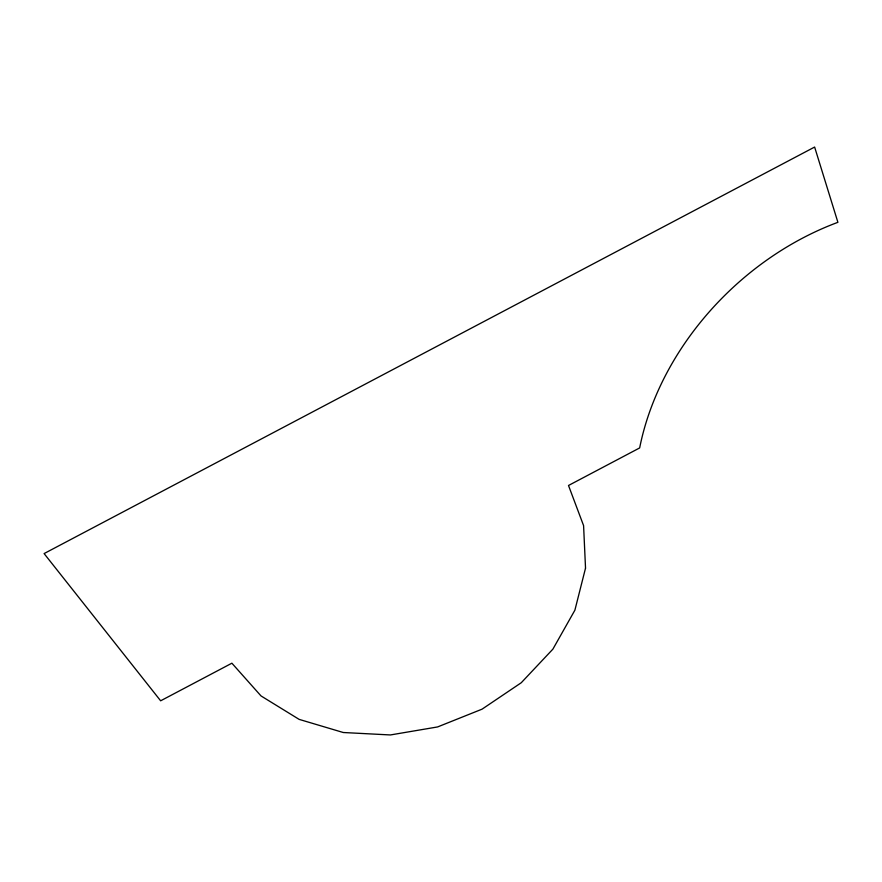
<?xml version="1.0" encoding="UTF-8"?>
<svg xmlns="http://www.w3.org/2000/svg" width="882" height="882" viewBox="0 0 882 882"><rect width="100%" height="100%" fill="white"/><g stroke="black" fill="none" stroke-linecap="round" stroke-linejoin="round"><path stroke-width="1.32" d="M585.527 568.151L574.888 610.19L552.893 649.13L521.262 682.734L482.046 709.172L437.582 726.944L390.406 734.949L343.274 732.512L299.141 719.381L261.017 695.931L231.889 663.198L160.645 700.804L44.1 553.576L814.626 147.051L837.9 222.319A257.169 197.623 -43.4 0 0 639.659 447.924L568.504 485.486L583.586 525.606L585.527 568.151"/></g></svg>
